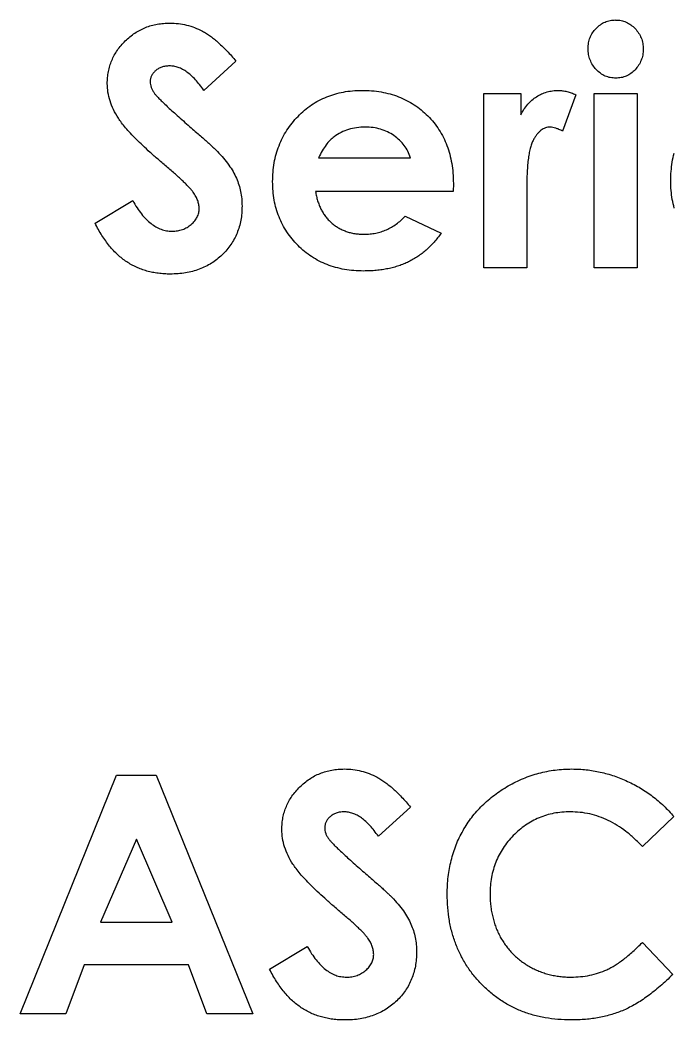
# Model space of a CAD drawing. Extents: x 27 to 155, y 115 to 287.
# Drawn here: x 74.35 to 83.04, y 232.06 to 245.35 of the extents above; entities that cross this region are included whole.
import ezdxf

# ---------------------------------------------------------------- set-up
doc = ezdxf.new("R2010")
doc.units = 0
doc.layers.get('0').update_dxf_attribs({"linetype": 'CONTINUOUS'})

msp = doc.modelspace()

# ---------------------------------------------------------------- linework, layer by layer
at = {"color": 3}
for points in [[(77.217882, 244.808094), (76.791752, 244.418215)], [(80.514997, 244.37751), (81.003462, 244.37751)], [(80.514997, 242.057316), (80.514997, 244.37751)], [(81.003462, 244.37751), (81.003462, 244.091938)], [(81.736153, 244.360972), (81.559341, 243.878234)], [(81.980382, 244.37751), (82.550254, 244.37751)], [(81.980382, 242.057316), (81.980382, 244.37751)], [(82.550254, 244.37751), (82.550254, 242.057316)], [(78.316921, 243.522702), (79.538076, 243.522702)], [(80.107948, 243.182432), (80.105972, 243.074945)], [(81.082964, 243.109926), (81.084939, 242.996716)], [(75.345448, 242.651993), (75.84663, 242.95283)], [(80.10604, 243.074945), (78.276216, 243.074945)], [(81.084869, 242.996716), (81.084869, 242.057316)], [(79.468114, 242.746125), (79.945126, 242.519066)], [(81.084869, 242.057316), (80.514997, 242.057316)], [(82.550254, 242.057316), (81.980382, 242.057316)], [(74.348171, 232.138148), (75.63102, 235.313145)], [(75.63102, 235.313145), (76.159549, 235.313145)], [(76.159549, 235.313145), (77.441761, 232.138148)], [(79.538076, 234.888923), (79.111943, 234.499044)], [(83.038716, 234.762355), (82.620852, 234.362937)], [(75.894966, 234.461517), (75.419227, 233.359301)], [(76.370708, 233.359301), (75.894966, 234.461517)], [(75.419227, 233.359301), (76.370708, 233.359301)], [(77.665639, 232.732821), (78.166821, 233.033659)], [(82.620852, 233.088356), (83.025996, 232.662858)], [(75.202979, 232.789429), (74.956204, 232.138148)], [(76.586317, 232.789429), (75.202979, 232.789429)], [(76.833092, 232.138148), (76.586317, 232.789429)], [(74.956204, 232.138148), (74.348171, 232.138148)], [(77.441761, 232.138148), (76.833092, 232.138148)]]:
    msp.add_lwpolyline(points, dxfattribs=at)
for points in [[(82.124138, 245.326449), (82.145813, 245.335819), (82.16845, 245.343128), (82.191555, 245.347446)], [(82.191555, 245.347446), (82.215403, 245.351905), (82.239728, 245.353175), (82.264061, 245.354445)], [(82.264047, 245.354431), (82.2886, 245.353302), (82.31317, 245.351891), (82.33719, 245.347432)], [(82.33719, 245.347432), (82.360333, 245.343029), (82.382975, 245.335466), (82.404608, 245.325814)], [(75.875267, 245.180165), (75.897449, 245.194868), (75.920408, 245.208438), (75.943957, 245.22087)], [(75.943957, 245.22087), (75.96755, 245.233316), (75.991728, 245.244633), (76.016462, 245.254578)], [(76.016462, 245.254578), (76.041411, 245.264625), (76.066918, 245.273289), (76.092784, 245.280655)], [(76.092784, 245.280655), (76.118946, 245.288106), (76.145506, 245.29423), (76.172289, 245.299085)], [(76.172289, 245.299085), (76.199664, 245.304052), (76.227265, 245.307692), (76.254968, 245.309894)], [(76.254968, 245.309894), (76.283735, 245.312151), (76.312601, 245.312942), (76.341467, 245.313704)], [(76.34145, 245.313726), (76.378858, 245.312315), (76.41627, 245.310904), (76.45339, 245.306727)], [(76.45339, 245.306727), (76.490218, 245.302494), (76.526765, 245.295438), (76.562785, 245.286379)], [(76.562785, 245.286379), (76.599054, 245.277263), (76.634789, 245.266144), (76.669638, 245.25267)], [(76.669638, 245.25267), (76.70513, 245.238954), (76.739699, 245.222839), (76.773306, 245.204969)], [(81.959408, 245.184615), (81.973067, 245.205471), (81.988629, 245.225066), (82.005839, 245.243128)], [(82.005839, 245.243128), (82.023083, 245.261219), (82.041975, 245.277802), (82.062444, 245.292102)], [(82.062444, 245.292102), (82.081748, 245.305593), (82.102463, 245.317051), (82.124138, 245.326449)], [(82.404608, 245.325814), (82.426536, 245.316021), (82.447438, 245.304111), (82.466936, 245.290197)], [(82.466936, 245.290197), (82.487369, 245.275607), (82.506292, 245.258862), (82.523542, 245.240588)], [(82.523542, 245.240588), (82.540983, 245.222103), (82.556725, 245.202085), (82.570608, 245.180802)], [(75.748063, 245.076493), (75.767734, 245.095882), (75.788337, 245.114362), (75.809757, 245.131826)], [(75.809757, 245.131826), (75.830811, 245.148985), (75.852641, 245.165167), (75.875267, 245.180165)], [(76.773306, 245.204969), (76.791002, 245.195543), (76.808446, 245.185665), (76.825461, 245.175076)], [(76.825461, 245.175076), (76.843495, 245.163872), (76.861041, 245.151906), (76.878251, 245.13946)], [(76.878251, 245.13946), (76.896651, 245.126167), (76.91464, 245.112338), (76.93231, 245.098117)], [(76.93231, 245.098117), (76.950937, 245.083103), (76.969205, 245.067657), (76.987008, 245.051689)], [(81.905972, 245.049781), (81.910007, 245.073883), (81.916583, 245.097648), (81.925699, 245.120379)], [(81.925699, 245.120379), (81.934702, 245.142872), (81.94616, 245.164349), (81.959408, 245.184615)], [(82.570608, 245.180802), (82.584098, 245.160116), (82.595839, 245.138243), (82.604951, 245.115293)], [(82.604951, 245.115293), (82.614152, 245.092179), (82.620671, 245.06795), (82.624679, 245.043422)], [(75.601779, 244.885688), (75.614423, 244.908633), (75.628195, 244.930945), (75.643122, 244.952471)], [(75.643122, 244.952471), (75.658362, 244.974456), (75.674796, 244.995639), (75.692093, 245.016072)], [(75.692093, 245.016072), (75.709845, 245.037041), (75.728503, 245.057217), (75.748063, 245.076493)], [(76.987008, 245.051689), (77.006114, 245.034558), (77.024665, 245.016854), (77.042978, 244.998899)], [(77.042978, 244.998899), (77.062367, 244.979905), (77.081456, 244.960624), (77.100221, 244.941021)], [(81.898973, 244.974094), (81.900384, 244.999438), (81.901795, 245.02479), (81.905972, 245.049781)], [(81.905975, 244.895225), (81.901572, 244.921217), (81.900274, 244.947656), (81.898975, 244.974092)], [(82.631667, 244.965825), (82.630256, 244.94003), (82.628844, 244.914255), (82.624668, 244.888866)], [(82.624679, 245.043422), (82.628856, 245.017768), (82.630267, 244.991804), (82.631678, 244.965828)], [(75.541993, 244.743855), (75.549331, 244.768464), (75.558052, 244.792693), (75.568071, 244.81636)], [(75.568071, 244.81636), (75.578089, 244.840039), (75.589378, 244.863167), (75.601779, 244.885688)], [(77.100221, 244.941021), (77.120146, 244.920221), (77.139687, 244.899029), (77.158734, 244.877419)], [(77.158734, 244.877419), (77.178829, 244.854644), (77.19835, 244.831363), (77.217882, 244.808094)], [(81.926323, 244.822719), (81.917151, 244.846172), (81.910151, 244.870499), (81.905975, 244.895225)], [(81.960031, 244.755937), (81.946682, 244.77699), (81.935422, 244.799427), (81.926323, 244.822719)], [(82.60494, 244.818268), (82.595937, 244.795352), (82.58462, 244.773389), (82.571232, 244.752759)], [(82.624668, 244.888866), (82.620604, 244.864793), (82.613915, 244.841063), (82.60494, 244.818268)], [(75.523536, 244.668168), (75.528531, 244.693681), (75.534543, 244.718968), (75.541993, 244.743855)], [(76.15001, 244.679621), (76.138665, 244.669574), (76.128335, 244.658398), (76.118844, 244.646547)], [(76.188807, 244.707617), (76.175035, 244.699518), (76.16194, 244.690204), (76.15001, 244.679621)], [(76.232055, 244.727966), (76.217041, 244.722575), (76.202574, 244.715717), (76.188807, 244.707617)], [(76.281029, 244.740045), (76.264378, 244.737787), (76.247907, 244.733638), (76.232055, 244.727966)], [(76.335091, 244.743855), (76.317001, 244.74329), (76.298916, 244.742726), (76.281029, 244.740045)], [(76.392969, 244.738758), (76.373863, 244.741834), (76.354483, 244.74285), (76.335091, 244.743838)], [(76.450845, 244.72349), (76.431992, 244.730178), (76.41264, 244.735569), (76.392969, 244.738758)], [(76.508723, 244.698061), (76.490096, 244.707911), (76.470753, 244.716434), (76.450845, 244.72349)], [(76.565966, 244.662445), (76.547678, 244.67554), (76.528597, 244.687563), (76.508723, 244.698061)], [(82.007095, 244.695516), (81.989625, 244.714227), (81.973714, 244.734369), (81.960031, 244.755937)], [(82.063703, 244.645269), (82.043185, 244.659944), (82.02437, 244.67703), (82.007095, 244.695516)], [(82.524168, 244.693611), (82.507009, 244.675661), (82.488303, 244.659199), (82.468198, 244.644637)], [(82.571232, 244.752759), (82.557516, 244.731592), (82.541621, 244.711845), (82.524168, 244.693611)], [(75.508268, 244.508529), (75.508832, 244.535707), (75.509679, 244.562894), (75.512078, 244.589939)], [(75.512078, 244.589939), (75.514335, 244.616186), (75.518456, 244.642283), (75.523536, 244.668168)], [(76.082607, 244.574677), (76.080067, 244.56192), (76.079051, 244.54891), (76.078148, 244.535879)], [(76.095956, 244.612204), (76.08986, 244.600379), (76.085316, 244.587679), (76.082607, 244.574677)], [(76.118844, 244.646547), (76.110208, 244.635795), (76.10225, 244.624449), (76.095956, 244.612204)], [(76.622571, 244.616651), (76.604537, 244.632907), (76.585713, 244.648303), (76.565966, 244.662445)], [(76.679177, 244.560681), (76.661086, 244.580126), (76.642296, 244.598888), (76.622571, 244.616651)], [(76.735782, 244.494537), (76.717889, 244.517369), (76.698955, 244.539424), (76.679177, 244.560681)], [(82.126667, 244.609652), (82.104512, 244.619389), (82.083317, 244.631242), (82.063703, 244.645269)], [(82.194722, 244.588034), (82.171382, 244.592465), (82.148545, 244.600029), (82.126667, 244.609652)], [(82.2685, 244.581035), (82.243721, 244.582164), (82.218948, 244.583575), (82.194722, 244.588034)], [(82.340357, 244.588023), (82.316707, 244.58362), (82.292596, 244.582322), (82.268489, 244.581024)], [(82.407139, 244.60902), (82.385803, 244.599453), (82.363287, 244.592284), (82.340357, 244.588023)], [(82.468198, 244.644637), (82.449091, 244.630808), (82.428701, 244.618672), (82.407139, 244.60902)], [(75.517161, 244.394046), (75.511573, 244.431866), (75.509907, 244.470198), (75.508242, 244.508529)], [(76.078139, 244.535877), (76.078704, 244.522669), (76.079268, 244.509461), (76.081328, 244.496445)], [(76.081328, 244.496445), (76.083304, 244.483265), (76.087029, 244.470283), (76.091517, 244.457647)], [(76.091517, 244.457647), (76.096089, 244.444722), (76.101507, 244.432106), (76.108055, 244.420123)], [(76.108055, 244.420123), (76.114885, 244.407593), (76.122928, 244.395739), (76.130943, 244.383869)], [(76.791752, 244.418215), (76.773492, 244.443954), (76.755244, 244.469712), (76.735782, 244.494537)], [(78.646373, 244.396603), (78.685969, 244.403997), (78.725866, 244.409811), (78.765945, 244.413141)], [(78.765945, 244.413141), (78.807369, 244.416584), (78.848986, 244.417403), (78.890605, 244.418221)], [(78.890611, 244.418215), (78.934541, 244.417369), (78.978472, 244.416522), (79.022265, 244.413135)], [(79.022265, 244.413135), (79.064457, 244.409975), (79.106516, 244.404612), (79.148198, 244.397246)], [(81.353271, 244.397227), (81.377457, 244.40431), (81.402123, 244.40987), (81.427049, 244.413116)], [(81.427049, 244.413116), (81.452506, 244.416418), (81.478264, 244.417321), (81.504005, 244.418196)], [(81.504005, 244.418215), (81.522689, 244.417369), (81.541391, 244.416522), (81.559976, 244.414405)], [(81.559976, 244.414405), (81.579223, 244.412148), (81.598378, 244.408846), (81.617216, 244.404245)], [(75.545157, 244.278927), (75.532909, 244.31655), (75.522946, 244.355026), (75.517161, 244.394046)], [(76.130929, 244.383869), (76.138238, 244.37464), (76.14552, 244.36544), (76.153196, 244.356522)], [(76.153196, 244.356522), (76.163159, 244.344922), (76.173742, 244.333831), (76.184359, 244.322813)], [(76.184359, 244.322813), (76.197793, 244.308871), (76.211311, 244.295071), (76.225064, 244.28147)], [(76.225064, 244.28147), (76.241377, 244.265355), (76.25805, 244.249582), (76.274676, 244.233769)], [(78.222785, 244.22423), (78.254276, 244.245764), (78.287022, 244.265505), (78.320733, 244.283378)], [(78.320733, 244.283378), (78.354431, 244.301243), (78.389093, 244.317253), (78.424402, 244.331717)], [(78.424402, 244.331717), (78.459798, 244.346223), (78.495844, 244.359149), (78.532527, 244.369876)], [(78.532527, 244.369876), (78.569939, 244.380798), (78.608013, 244.389434), (78.646373, 244.396603)], [(79.148198, 244.397246), (79.188223, 244.390163), (79.227897, 244.381188), (79.267132, 244.37052)], [(79.267132, 244.37052), (79.305458, 244.360106), (79.343366, 244.348055), (79.380342, 244.333631)], [(79.380342, 244.333631), (79.416585, 244.319491), (79.451934, 244.3031), (79.48656, 244.285292)], [(79.48656, 244.285292), (79.520965, 244.267596), (79.55466, 244.248515), (79.587048, 244.227413)], [(81.096318, 244.233134), (81.113619, 244.25289), (81.132372, 244.271353), (81.152289, 244.288467)], [(81.152289, 244.288467), (81.17196, 244.305372), (81.192754, 244.320962), (81.214618, 244.334895)], [(81.214618, 244.334895), (81.236151, 244.348611), (81.258726, 244.360746), (81.282035, 244.371149)], [(81.282035, 244.371149), (81.305149, 244.381479), (81.32896, 244.390115), (81.353271, 244.397227)], [(81.617216, 244.404245), (81.637282, 244.399335), (81.657023, 244.393041), (81.676367, 244.385788)], [(81.676367, 244.385788), (81.696574, 244.378225), (81.716364, 244.369589), (81.736153, 244.360981)], [(75.59095, 244.163806), (75.573311, 244.20117), (75.557973, 244.23958), (75.545157, 244.278927)], [(75.655187, 244.048688), (75.631142, 244.08549), (75.609732, 244.124052), (75.59095, 244.163806)], [(76.274676, 244.233769), (76.293924, 244.215481), (76.313089, 244.19712), (76.332551, 244.179072)], [(76.332551, 244.179072), (76.35479, 244.158469), (76.377379, 244.138237), (76.399971, 244.118013)], [(78.043428, 244.072857), (78.071142, 244.101164), (78.10029, 244.12806), (78.130564, 244.153632)], [(78.130564, 244.153632), (78.160155, 244.178637), (78.190824, 244.202361), (78.222785, 244.22423)], [(79.587048, 244.227413), (79.619701, 244.206134), (79.65103, 244.182822), (79.68118, 244.158088)], [(79.68118, 244.158088), (79.711719, 244.133027), (79.741051, 244.106532), (79.768951, 244.078586)], [(81.003459, 244.091938), (81.017288, 244.11731), (81.031088, 244.142696), (81.046709, 244.166987)], [(81.046709, 244.166987), (81.061611, 244.190185), (81.078155, 244.212374), (81.096318, 244.233134)], [(75.697802, 243.988267), (75.682986, 244.007966), (75.668669, 244.028049), (75.655187, 244.048688)], [(76.399971, 244.118013), (76.425597, 244.095068), (76.451203, 244.07214), (76.476928, 244.049323)], [(76.476928, 244.049323), (76.505249, 244.024205), (76.533702, 243.99924), (76.562156, 243.974274)], [(77.964563, 243.983813), (77.989371, 244.014765), (78.015682, 244.044519), (78.043428, 244.072857)], [(79.768951, 244.078586), (79.796948, 244.050533), (79.823533, 244.021021), (79.848453, 243.99018)], [(75.751227, 243.921485), (75.732798, 243.943216), (75.71495, 243.965486), (75.697802, 243.988267)], [(75.816102, 243.848979), (75.793947, 243.872657), (75.772199, 243.896745), (75.751227, 243.921485)], [(76.56215, 243.974274), (76.588849, 243.95116), (76.615564, 243.928046), (76.642287, 243.904949)], [(76.642287, 243.904949), (76.666276, 243.884206), (76.690282, 243.863488), (76.714158, 243.842618)], [(77.837995, 243.789193), (77.855437, 243.823491), (77.874856, 243.856799), (77.895873, 243.889049)], [(77.895873, 243.889049), (77.917181, 243.92175), (77.940148, 243.953362), (77.964563, 243.983813)], [(78.715703, 243.897947), (78.681377, 243.88742), (78.647685, 243.87472), (78.61585, 243.858512)], [(78.822556, 243.922105), (78.786426, 243.917195), (78.750733, 243.9087), (78.715703, 243.897947)], [(78.937039, 243.929754), (78.898719, 243.928625), (78.860396, 243.927214), (78.822556, 243.922105)], [(79.041981, 243.922766), (79.007214, 243.927197), (78.972128, 243.928467), (78.937039, 243.929765)], [(79.140564, 243.901768), (79.108325, 243.91142), (79.0753, 243.918532), (79.041981, 243.922766)], [(79.232788, 243.866152), (79.203048, 243.880432), (79.172184, 243.892314), (79.140564, 243.901768)], [(79.848453, 243.99018), (79.872978, 243.959822), (79.895914, 243.92817), (79.917143, 243.895413)], [(79.917143, 243.895413), (79.938423, 243.862559), (79.958009, 243.828594), (79.975656, 243.793652)], [(81.273769, 243.888436), (81.264258, 243.881353), (81.255509, 243.873281), (81.247042, 243.864899)], [(81.302389, 243.906245), (81.292426, 243.900967), (81.282774, 243.895153), (81.273769, 243.888436)], [(81.332282, 243.919594), (81.321981, 243.915953), (81.312046, 243.911353), (81.302389, 243.906245)], [(81.36281, 243.927214), (81.352424, 243.925803), (81.342179, 243.923065), (81.332282, 243.919594)], [(81.395248, 243.929754), (81.384383, 243.929189), (81.373545, 243.928907), (81.36281, 243.927214)], [(81.429592, 243.926579), (81.418247, 243.928272), (81.406732, 243.929119), (81.395248, 243.929768)], [(81.468389, 243.91704), (81.455689, 243.921132), (81.442735, 243.924547), (81.429592, 243.926579)], [(81.51164, 243.900501), (81.497472, 243.906654), (81.483107, 243.912298), (81.468389, 243.91704)], [(81.559341, 243.878234), (81.543536, 243.885882), (81.527732, 243.893502), (81.51164, 243.900501)], [(75.892423, 243.770112), (75.8666, 243.796048), (75.841095, 243.822261), (75.816102, 243.848979)], [(75.979556, 243.684886), (75.950098, 243.712855), (75.921083, 243.741314), (75.892423, 243.770112)], [(76.714158, 243.842618), (76.735409, 243.824019), (76.756582, 243.80533), (76.77776, 243.78665)], [(76.77776, 243.78665), (76.796217, 243.770366), (76.814717, 243.754076), (76.833092, 243.737676)], [(77.790929, 243.682979), (77.804843, 243.719142), (77.820424, 243.754669), (77.837995, 243.789193)], [(78.468931, 243.755484), (78.449543, 243.736406), (78.432324, 243.715135), (78.416142, 243.693155)], [(78.523629, 243.80255), (78.504833, 243.787423), (78.486048, 243.772327), (78.468931, 243.755484)], [(78.61585, 243.858512), (78.583861, 243.842228), (78.553745, 243.822385), (78.523629, 243.802545)], [(79.318014, 243.816543), (79.291005, 243.835311), (79.262453, 243.851917), (79.232788, 243.866152)], [(79.393065, 243.755484), (79.369556, 243.777639), (79.34452, 243.798128), (79.318014, 243.816543)], [(79.455394, 243.686794), (79.436767, 243.711517), (79.415606, 243.734253), (79.393065, 243.755484)], [(79.975656, 243.793652), (79.993521, 243.758301), (80.00939, 243.721951), (80.023358, 243.684892)], [(81.173269, 243.763135), (81.165226, 243.748178), (81.15834, 243.732588), (81.152272, 243.716707)], [(81.196807, 243.801932), (81.188537, 243.789232), (81.180438, 243.776448), (81.173269, 243.763135)], [(81.220965, 243.836279), (81.212244, 243.825357), (81.204455, 243.813673), (81.196807, 243.801932)], [(81.247042, 243.864899), (81.237842, 243.855783), (81.229008, 243.846357), (81.220965, 243.836279)], [(76.078139, 243.593935), (76.044927, 243.62387), (76.011975, 243.654096), (75.979556, 243.684886)], [(76.833092, 243.737676), (76.848868, 243.723593), (76.864591, 243.709397), (76.880158, 243.695063)], [(76.880158, 243.695063), (76.892943, 243.683266), (76.905671, 243.671385), (76.91832, 243.659444)], [(76.91832, 243.659444), (76.928565, 243.649764), (76.938782, 243.640084), (76.948848, 243.630189)], [(76.948848, 243.630189), (76.956327, 243.622823), (76.963722, 243.615372), (76.971116, 243.607922)], [(77.75404, 243.571676), (77.764595, 243.609321), (77.7769, 243.646476), (77.790929, 243.682979)], [(78.36526, 243.615561), (78.347818, 243.585369), (78.332367, 243.554034), (78.316921, 243.522702)], [(78.416142, 243.693155), (78.397769, 243.668179), (78.380723, 243.642322), (78.36526, 243.615561)], [(79.503095, 243.608565), (79.489774, 243.636053), (79.473809, 243.662385), (79.455394, 243.686794)], [(80.023358, 243.684892), (80.037582, 243.647167), (80.049802, 243.608706), (80.060247, 243.569774)], [(81.133815, 243.660102), (81.127634, 243.63806), (81.122272, 243.615781), (81.117925, 243.593319)], [(81.152272, 243.716707), (81.145188, 243.698137), (81.139177, 243.679217), (81.133815, 243.660102)], [(76.187534, 243.497262), (76.150747, 243.529114), (76.114289, 243.561352), (76.078139, 243.593935)], [(76.308379, 243.394226), (76.267965, 243.42842), (76.227553, 243.462611), (76.187534, 243.497262)], [(76.971107, 243.607927), (76.999132, 243.577594), (77.027168, 243.547258), (77.05379, 243.515705)], [(77.05379, 243.515705), (77.078343, 243.486603), (77.1017, 243.456464), (77.123753, 243.425391)], [(77.727313, 243.455284), (77.734397, 243.494479), (77.743287, 243.533333), (77.75404, 243.571676)], [(79.538076, 243.522702), (79.527324, 243.551723), (79.516571, 243.580741), (79.503095, 243.608565)], [(80.060247, 243.569774), (80.071028, 243.529512), (80.07989, 243.488748), (80.086973, 243.447656)], [(81.105846, 243.51636), (81.102008, 243.487576), (81.098452, 243.458759), (81.095658, 243.429862)], [(81.117925, 243.593319), (81.112987, 243.567835), (81.109289, 243.542107), (81.105846, 243.51636)], [(83.01771, 243.465459), (83.024342, 243.505052), (83.032865, 243.544317), (83.043138, 243.583123)], [(76.371986, 243.340163), (76.350904, 243.35831), (76.329642, 243.376274), (76.308385, 243.394226)], [(77.123753, 243.425391), (77.143904, 243.396983), (77.162982, 243.367798), (77.180358, 243.33762)], [(77.711424, 243.332532), (77.714585, 243.373663), (77.719976, 243.414656), (77.727313, 243.455284)], [(80.086973, 243.447656), (80.094311, 243.404897), (80.099702, 243.361787), (80.102862, 243.318545)], [(81.095658, 243.429862), (81.092582, 243.397705), (81.090465, 243.365453), (81.088659, 243.333187)], [(83.003091, 243.342074), (83.006026, 243.383386), (83.01088, 243.424596), (83.01771, 243.465459)], [(76.429227, 243.289919), (76.410318, 243.306853), (76.391225, 243.3236), (76.371986, 243.340163)], [(76.480743, 243.242853), (76.463697, 243.258686), (76.446547, 243.274394), (76.429227, 243.289919)], [(76.526537, 243.199605), (76.51141, 243.21414), (76.496122, 243.228558), (76.480743, 243.242853)], [(77.180358, 243.33762), (77.196501, 243.309596), (77.211174, 243.280716), (77.224244, 243.251122)], [(77.224244, 243.251122), (77.236803, 243.222688), (77.247866, 243.193594), (77.257317, 243.163989)], [(77.706344, 243.204694), (77.707191, 243.247354), (77.708038, 243.290018), (77.711424, 243.332532)], [(80.102862, 243.318545), (80.106193, 243.273271), (80.107068, 243.227856), (80.107942, 243.182438)], [(81.0842, 243.226337), (81.083353, 243.187554), (81.083071, 243.148749), (81.083071, 243.109946)], [(81.088659, 243.333187), (81.086683, 243.297587), (81.085103, 243.261971), (81.0842, 243.226337)], [(82.998011, 243.21296), (82.99914, 243.256036), (82.999986, 243.299108), (83.003091, 243.342074)], [(76.566607, 243.16017), (76.553455, 243.173519), (76.54005, 243.186615), (76.526537, 243.199605)], [(76.600953, 243.123919), (76.589777, 243.136252), (76.578291, 243.148303), (76.566607, 243.16017)], [(76.62895, 243.09148), (76.61989, 243.102515), (76.610549, 243.113324), (76.600953, 243.123919)], [(76.651217, 243.06286), (76.644077, 243.072625), (76.636626, 243.082136), (76.62895, 243.09148)], [(77.257317, 243.163989), (77.266772, 243.134339), (77.274618, 243.104175), (77.280855, 243.073672)], [(77.71143, 243.080028), (77.708128, 243.121478), (77.707225, 243.163083), (77.70635, 243.204688)], [(83.003096, 243.088311), (82.999936, 243.129775), (82.998976, 243.171372), (82.998016, 243.212968)], [(83.018365, 242.968104), (83.011281, 243.007895), (83.006173, 243.048038), (83.003096, 243.088311)], [(75.84663, 242.95283), (75.865143, 242.920665), (75.883637, 242.888498), (75.90387, 242.857428)], [(76.685563, 243.0088), (76.675432, 243.027596), (76.663832, 243.045619), (76.651217, 243.06286)], [(76.709722, 242.954738), (76.702976, 242.973336), (76.694905, 242.99141), (76.685563, 243.0088)], [(76.724341, 242.900675), (76.721236, 242.919048), (76.716072, 242.937141), (76.709722, 242.954738)], [(77.280855, 243.073672), (77.287289, 243.042159), (77.292059, 243.010285), (77.294853, 242.97827)], [(77.294853, 242.97827), (77.297703, 242.945506), (77.298494, 242.912597), (77.299312, 242.879687)], [(77.727319, 242.960456), (77.720038, 243.000026), (77.714591, 243.039952), (77.71143, 243.080028)], [(77.754045, 242.845972), (77.743321, 242.883672), (77.734431, 242.921893), (77.727319, 242.960456)], [(78.276216, 243.074945), (78.279941, 243.053694), (78.283666, 243.032422), (78.288295, 243.011343)], [(78.288295, 243.011343), (78.292754, 242.990995), (78.29806, 242.970827), (78.304184, 242.950922)], [(78.304184, 242.950922), (78.310167, 242.931562), (78.31694, 242.912461), (78.324532, 242.893679)], [(83.044442, 242.853621), (83.033887, 242.89132), (83.025223, 242.929544), (83.018365, 242.968104)], [(75.90387, 242.857428), (75.92244, 242.828932), (75.942433, 242.801356), (75.963656, 242.774745)], [(76.723073, 242.788769), (76.727166, 242.807706), (76.728295, 242.827171), (76.729423, 242.846647)], [(76.729421, 242.846616), (76.728292, 242.864734), (76.727445, 242.88285), (76.724341, 242.900675)], [(77.299292, 242.879687), (77.298728, 242.847621), (77.298163, 242.815554), (77.295482, 242.783649)], [(77.790935, 242.737215), (77.776824, 242.772812), (77.764547, 242.809145), (77.754045, 242.845972)], [(78.324532, 242.893679), (78.33187, 242.875561), (78.339942, 242.85773), (78.34869, 242.840255)], [(78.34869, 242.840255), (78.357298, 242.823124), (78.366583, 242.806312), (78.376687, 242.79001)], [(75.963656, 242.774745), (75.983073, 242.750418), (76.003477, 242.726894), (76.02535, 242.704782)], [(76.02535, 242.704782), (76.045528, 242.684378), (76.066944, 242.665192), (76.089589, 242.647542)], [(76.670273, 242.683824), (76.682973, 242.699601), (76.694149, 242.716593), (76.703346, 242.734706)], [(76.703346, 242.734706), (76.712067, 242.751894), (76.719009, 242.77006), (76.723073, 242.788769)], [(77.282754, 242.692062), (77.277279, 242.662494), (77.270788, 242.633123), (77.262406, 242.604291)], [(77.295482, 242.783649), (77.292942, 242.752955), (77.28837, 242.722407), (77.282754, 242.692062)], [(77.838001, 242.634179), (77.820588, 242.667704), (77.804865, 242.702104), (77.790935, 242.737215)], [(78.376687, 242.79001), (78.386734, 242.773811), (78.397571, 242.7581), (78.409125, 242.742944)], [(78.409125, 242.742944), (78.420725, 242.727733), (78.43303, 242.713094), (78.446015, 242.699059)], [(78.446015, 242.699059), (78.458941, 242.685061), (78.472544, 242.671711), (78.48672, 242.658989)], [(79.348542, 242.640548), (79.369708, 242.655845), (79.390153, 242.67214), (79.4096, 242.689522)], [(79.4096, 242.689522), (79.429836, 242.707613), (79.44897, 242.726863), (79.468114, 242.746128)], [(75.390604, 242.567425), (75.375025, 242.595336), (75.360242, 242.62368), (75.345448, 242.652015)], [(75.43767, 242.48856), (75.421132, 242.514327), (75.405516, 242.540687), (75.390604, 242.567425)], [(76.089589, 242.647542), (76.110558, 242.631173), (76.132614, 242.616156), (76.155733, 242.603021)], [(76.155733, 242.603021), (76.177521, 242.59066), (76.200257, 242.579964), (76.223789, 242.571221)], [(76.223789, 242.571221), (76.246705, 242.562726), (76.270352, 242.556065), (76.294386, 242.552142)], [(76.294386, 242.552142), (76.318319, 242.548219), (76.342598, 242.547006), (76.366892, 242.545792)], [(76.366892, 242.545778), (76.391615, 242.546907), (76.416312, 242.547754), (76.440671, 242.551507)], [(76.440671, 242.551507), (76.463559, 242.555007), (76.486162, 242.560934), (76.508088, 242.568695)], [(76.508088, 242.568695), (76.529255, 242.576174), (76.549806, 242.585402), (76.569147, 242.596691)], [(76.569147, 242.596691), (76.588818, 242.608178), (76.607235, 242.621809), (76.624479, 242.636761)], [(76.624479, 242.636761), (76.641046, 242.651154), (76.656542, 242.666764), (76.670273, 242.683824)], [(77.262406, 242.604291), (77.254221, 242.576238), (77.244259, 242.548679), (77.233148, 242.521609)], [(77.895879, 242.535596), (77.874853, 242.567399), (77.855572, 242.600346), (77.838001, 242.634179)], [(78.48672, 242.658989), (78.500972, 242.646204), (78.515831, 242.634097), (78.53124, 242.622737)], [(78.53124, 242.622737), (78.546396, 242.611561), (78.562076, 242.601091), (78.578306, 242.591572)], [(78.578306, 242.591572), (78.594591, 242.582004), (78.611405, 242.573396), (78.62855, 242.565494)], [(78.62855, 242.565494), (78.645822, 242.557536), (78.663439, 242.550311), (78.68134, 242.543876)], [(79.148198, 242.538771), (79.171989, 242.546306), (79.195315, 242.555365), (79.218158, 242.565497)], [(79.218158, 242.565497), (79.24099, 242.575601), (79.263322, 242.586777), (79.28494, 242.599206)], [(79.28494, 242.599206), (79.306869, 242.611821), (79.328035, 242.625706), (79.348542, 242.640548)], [(75.487279, 242.416055), (75.47012, 242.43979), (75.45348, 242.463908), (75.43767, 242.48856)], [(77.196259, 242.442745), (77.18243, 242.416893), (77.167057, 242.391874), (77.150465, 242.367693)], [(77.233148, 242.521609), (77.222113, 242.494741), (77.209949, 242.468339), (77.196259, 242.442745)], [(77.964569, 242.442739), (77.940129, 242.472499), (77.917116, 242.503465), (77.895879, 242.535596)], [(78.043433, 242.355603), (78.015832, 242.38343), (77.989444, 242.412456), (77.964569, 242.442739)], [(78.68134, 242.543876), (78.699713, 242.537272), (78.718393, 242.531515), (78.73731, 242.526717)], [(78.73731, 242.526717), (78.756812, 242.52175), (78.77657, 242.51777), (78.796459, 242.514638)], [(78.796459, 242.514638), (78.81692, 242.51142), (78.837508, 242.509078), (78.858152, 242.507639)], [(78.858152, 242.507639), (78.879742, 242.506228), (78.901383, 242.505663), (78.923027, 242.505099)], [(78.923047, 242.505073), (78.94918, 242.505638), (78.975297, 242.506484), (79.001276, 242.508883)], [(79.001276, 242.508883), (79.02645, 242.511141), (79.051508, 242.515262), (79.076327, 242.520342)], [(79.076327, 242.520342), (79.100598, 242.525309), (79.124621, 242.53132), (79.148198, 242.538771)], [(79.899335, 242.457372), (79.883869, 242.43756), (79.867695, 242.41829), (79.850996, 242.399494)], [(79.945126, 242.519066), (79.930111, 242.498323), (79.915089, 242.477559), (79.899335, 242.457372)], [(75.538796, 242.348635), (75.520931, 242.370563), (75.503857, 242.39313), (75.487279, 242.416055)], [(75.592223, 242.287579), (75.573681, 242.307278), (75.555881, 242.327668), (75.538796, 242.348635)], [(75.648191, 242.232243), (75.62883, 242.249967), (75.610195, 242.268455), (75.592223, 242.287579)], [(77.097041, 242.29773), (77.077426, 242.274616), (77.056587, 242.252561), (77.034709, 242.231586)], [(77.150465, 242.367693), (77.133842, 242.343478), (77.116028, 242.320116), (77.097041, 242.29773)], [(78.130569, 242.276101), (78.10012, 242.300993), (78.07115, 242.327685), (78.043433, 242.355603)], [(79.747324, 242.295822), (79.729573, 242.280187), (79.711324, 242.265151), (79.692627, 242.250667)], [(79.800114, 242.345434), (79.78304, 242.32836), (79.765449, 242.311785), (79.747324, 242.295822)], [(79.850996, 242.399494), (79.834571, 242.38098), (79.817609, 242.362941), (79.800114, 242.345434)], [(75.706707, 242.182634), (75.686584, 242.198439), (75.667057, 242.214977), (75.648191, 242.232243)], [(75.767128, 242.138749), (75.746384, 242.152521), (75.726282, 242.167242), (75.706707, 242.182634)], [(76.966022, 242.1718), (76.942513, 242.153201), (76.918182, 242.135673), (76.892878, 242.119645)], [(77.034709, 242.231586), (77.01278, 242.21056), (76.989838, 242.190644), (76.966022, 242.1718)], [(78.224699, 242.207411), (78.192173, 242.22869), (78.160649, 242.251514), (78.130569, 242.276101)], [(78.324555, 242.148898), (78.290296, 242.166678), (78.257005, 242.186278), (78.224699, 242.207411)], [(79.575601, 242.172435), (79.555365, 242.160779), (79.534845, 242.14966), (79.513907, 242.139364)], [(79.635387, 242.209324), (79.615913, 242.196314), (79.595904, 242.184122), (79.575601, 242.172435)], [(79.692627, 242.250667), (79.674029, 242.236245), (79.654964, 242.222388), (79.635387, 242.209324)], [(75.830094, 242.10059), (75.808617, 242.112471), (75.787569, 242.125171), (75.767128, 242.138749)], [(75.895604, 242.067516), (75.873336, 242.077648), (75.851501, 242.088739), (75.830094, 242.10059)], [(75.964294, 242.03952), (75.941039, 242.047958), (75.918105, 242.057243), (75.895604, 242.067516)], [(76.035527, 242.016631), (76.011509, 242.023405), (75.987746, 242.031025), (75.964294, 242.03952)], [(76.730693, 242.040143), (76.701498, 242.029362), (76.67174, 242.020105), (76.641652, 242.012175)], [(76.814011, 242.075762), (76.786861, 242.062498), (76.759037, 242.050616), (76.730693, 242.040143)], [(76.892878, 242.119645), (76.86745, 242.103559), (76.841062, 242.088973), (76.814011, 242.075762)], [(78.430134, 242.101196), (78.394106, 242.115138), (78.358848, 242.131103), (78.324555, 242.148898)], [(78.542707, 242.064307), (78.504613, 242.074778), (78.466973, 242.086941), (78.430134, 242.101196)], [(78.661006, 242.037581), (78.621187, 242.044664), (78.58171, 242.053583), (78.542707, 242.064307)], [(78.785666, 242.021692), (78.7439, 242.024852), (78.70227, 242.030243), (78.661006, 242.037581)], [(78.916685, 242.016612), (78.872963, 242.017458), (78.829244, 242.018305), (78.785666, 242.021692)], [(79.083958, 242.024268), (79.056667, 242.021728), (79.029303, 242.019696), (79.001914, 242.018539)], [(79.162825, 242.033807), (79.136635, 242.029941), (79.110324, 242.026808), (79.083958, 242.024268)], [(79.239147, 242.047156), (79.213831, 242.04202), (79.188378, 242.037561), (79.162825, 242.033807)], [(79.31229, 242.064316), (79.288132, 242.05774), (79.2637, 242.052124), (79.239147, 242.047156)], [(79.38225, 242.085934), (79.359136, 242.078088), (79.335836, 242.070722), (79.31229, 242.064316)], [(79.44967, 242.110741), (79.427459, 242.101795), (79.404935, 242.093638), (79.38225, 242.085934)], [(79.513907, 242.139364), (79.492881, 242.129007), (79.471416, 242.119496), (79.44967, 242.110741)], [(76.108667, 241.998823), (76.084086, 242.003847), (76.059682, 242.009802), (76.035527, 242.016631)], [(76.184991, 241.986095), (76.159422, 241.989453), (76.13394, 241.99363), (76.108667, 241.998823)], [(76.264493, 241.978447), (76.237908, 241.979858), (76.211396, 241.982595), (76.184991, 241.986095)], [(76.345903, 241.975907), (76.318753, 241.976471), (76.291595, 241.976753), (76.264493, 241.978447)], [(76.449575, 241.979748), (76.415087, 241.977208), (76.380495, 241.976587), (76.345903, 241.975938)], [(76.548158, 241.991827), (76.51551, 241.986239), (76.482592, 241.982147), (76.449575, 241.979748)], [(76.641652, 242.012175), (76.610805, 242.004019), (76.579609, 241.997217), (76.548158, 241.991827)], [(79.001914, 242.018539), (78.973525, 242.01741), (78.945105, 242.016846), (78.916685, 242.016564)], [(78.412978, 235.361484), (78.43914, 235.368935), (78.465697, 235.375059), (78.49248, 235.379913)], [(78.49248, 235.379913), (78.519855, 235.38488), (78.547457, 235.388521), (78.575162, 235.390722)], [(78.575162, 235.390722), (78.603929, 235.39298), (78.632795, 235.39377), (78.661661, 235.394532)], [(78.661644, 235.394555), (78.699052, 235.393144), (78.736461, 235.391733), (78.773582, 235.387556)], [(78.773582, 235.387556), (78.810412, 235.383323), (78.846957, 235.376267), (78.882977, 235.367208)], [(81.352647, 235.362746), (81.388712, 235.369801), (81.424969, 235.375841), (81.461407, 235.380554)], [(81.461407, 235.380554), (81.497943, 235.385267), (81.534663, 235.388625), (81.571437, 235.390742)], [(81.571437, 235.390742), (81.608924, 235.393), (81.646468, 235.393734), (81.684012, 235.394552)], [(81.683998, 235.394555), (81.716028, 235.393991), (81.748057, 235.393708), (81.780039, 235.392015)], [(81.780039, 235.392015), (81.811687, 235.390322), (81.843287, 235.38781), (81.874803, 235.384395)], [(81.874803, 235.384395), (81.906085, 235.381008), (81.937281, 235.37686), (81.968298, 235.371667)], [(81.968298, 235.371667), (81.999627, 235.366417), (82.030773, 235.360124), (82.061792, 235.353238)], [(78.129948, 235.212654), (78.151002, 235.229813), (78.172832, 235.245996), (78.195461, 235.260993)], [(78.195461, 235.260993), (78.217643, 235.275697), (78.240599, 235.289269), (78.264148, 235.301698)], [(78.264148, 235.301698), (78.287742, 235.314144), (78.31192, 235.325461), (78.336656, 235.335407)], [(78.336656, 235.335407), (78.361605, 235.345454), (78.387109, 235.354118), (78.412978, 235.361484)], [(78.882977, 235.367208), (78.919248, 235.358092), (78.954983, 235.346944), (78.989829, 235.333499)], [(78.989829, 235.333499), (79.025321, 235.319783), (79.059893, 235.303668), (79.0935, 235.285798)], [(79.0935, 235.285798), (79.111196, 235.276372), (79.128637, 235.266494), (79.145652, 235.255905)], [(79.145652, 235.255905), (79.163686, 235.244701), (79.181232, 235.232734), (79.198442, 235.220288)], [(80.937964, 235.222196), (80.970972, 235.238509), (81.004464, 235.253853), (81.038454, 235.26799)], [(81.038454, 235.26799), (81.072344, 235.282072), (81.106732, 235.29497), (81.141491, 235.306787)], [(81.141491, 235.306787), (81.176108, 235.318555), (81.211093, 235.329252), (81.246432, 235.338587)], [(81.246432, 235.338587), (81.281541, 235.347873), (81.317002, 235.355803), (81.352647, 235.362746)], [(82.061792, 235.353238), (82.092724, 235.34638), (82.123531, 235.338929), (82.154017, 235.330349)], [(82.154017, 235.330349), (82.184607, 235.321742), (82.214875, 235.311977), (82.244966, 235.301729)], [(82.244966, 235.301729), (82.275322, 235.291372), (82.3055, 235.280506), (82.335283, 235.268656)], [(82.335283, 235.268656), (82.365537, 235.256605), (82.395385, 235.243538), (82.424959, 235.229859)], [(78.012287, 235.096901), (78.030039, 235.11787), (78.048697, 235.138046), (78.068255, 235.157322)], [(78.068255, 235.157322), (78.087926, 235.17671), (78.108531, 235.19519), (78.129948, 235.212654)], [(79.198442, 235.220288), (79.216843, 235.206996), (79.234832, 235.193167), (79.252504, 235.178946)], [(79.252504, 235.178946), (79.271131, 235.163931), (79.289396, 235.148485), (79.307202, 235.132517)], [(79.307202, 235.132517), (79.326308, 235.115386), (79.344856, 235.097685), (79.363172, 235.079728)], [(80.654302, 235.047927), (80.683334, 235.069827), (80.712999, 235.09087), (80.743343, 235.110893)], [(80.743343, 235.110893), (80.774484, 235.131439), (80.806344, 235.150904), (80.838746, 235.169407)], [(80.838746, 235.169407), (80.871286, 235.187977), (80.904374, 235.205593), (80.937964, 235.222196)], [(82.424959, 235.229859), (82.454575, 235.216171), (82.48392, 235.20189), (82.51273, 235.186608)], [(82.51273, 235.186608), (82.541161, 235.171537), (82.569073, 235.155465), (82.596685, 235.138907)], [(82.596685, 235.138907), (82.62423, 235.122397), (82.65149, 235.105373), (82.678095, 235.08739)], [(77.92197, 234.966517), (77.934614, 234.989462), (77.948386, 235.011774), (77.963313, 235.033299)], [(77.963313, 235.033299), (77.978553, 235.055284), (77.99499, 235.076468), (78.012287, 235.096901)], [(79.363172, 235.079728), (79.382561, 235.060734), (79.401647, 235.041453), (79.420412, 235.021849)], [(79.420412, 235.021849), (79.440337, 235.00105), (79.459878, 234.97986), (79.478926, 234.958248)], [(80.492117, 234.908639), (80.517376, 234.933446), (80.543473, 234.957444), (80.570347, 234.98051)], [(80.570347, 234.98051), (80.597581, 235.003878), (80.625637, 235.026314), (80.654302, 235.047927)], [(82.678095, 235.08739), (82.704765, 235.069356), (82.730772, 235.050371), (82.756324, 235.030785)], [(82.756324, 235.030785), (82.781809, 235.011255), (82.806859, 234.991115), (82.831376, 234.970364)], [(77.862184, 234.824683), (77.869522, 234.849293), (77.878243, 234.873522), (77.888262, 234.897189)], [(77.888262, 234.897189), (77.898281, 234.920868), (77.90957, 234.943996), (77.92197, 234.966517)], [(79.478926, 234.958248), (79.49902, 234.935473), (79.518544, 234.912192), (79.538076, 234.888923)], [(80.419609, 234.832317), (80.442836, 234.858621), (80.467073, 234.884043), (80.492117, 234.908639)], [(82.831376, 234.970364), (82.856126, 234.949395), (82.880355, 234.927819), (82.903881, 234.905489)], [(82.903881, 234.905489), (82.927475, 234.883081), (82.950377, 234.85995), (82.972571, 234.836164)], [(77.832269, 234.670768), (77.834527, 234.697015), (77.838647, 234.723112), (77.843727, 234.748997)], [(77.843727, 234.748997), (77.848722, 234.77451), (77.854734, 234.799797), (77.862184, 234.824683)], [(78.439038, 234.727376), (78.430402, 234.716623), (78.422444, 234.705278), (78.41615, 234.693032)], [(78.470201, 234.76045), (78.458856, 234.750402), (78.448527, 234.739226), (78.439038, 234.727376)], [(78.508998, 234.788446), (78.495226, 234.780346), (78.482159, 234.771033), (78.470201, 234.76045)], [(78.552249, 234.808794), (78.537235, 234.803404), (78.522765, 234.796546), (78.508998, 234.788446)], [(78.601223, 234.820873), (78.584572, 234.818616), (78.568101, 234.814467), (78.552249, 234.808794)], [(78.655283, 234.824683), (78.637192, 234.824119), (78.619107, 234.823554), (78.601223, 234.820873)], [(78.713161, 234.819586), (78.694054, 234.822663), (78.674674, 234.823679), (78.655283, 234.824666)], [(78.771039, 234.804318), (78.752186, 234.811007), (78.732834, 234.816397), (78.713161, 234.819586)], [(78.828917, 234.77889), (78.81029, 234.78874), (78.790944, 234.797263), (78.771039, 234.804318)], [(78.886157, 234.743274), (78.867869, 234.756369), (78.848791, 234.768391), (78.828917, 234.77889)], [(78.942763, 234.69748), (78.924729, 234.713736), (78.905904, 234.729131), (78.886157, 234.743274)], [(80.291771, 234.665679), (80.311131, 234.694788), (80.331561, 234.723162), (80.352829, 234.750905)], [(80.352829, 234.750905), (80.374194, 234.77876), (80.396388, 234.805995), (80.419609, 234.832317)], [(81.247691, 234.745833), (81.215975, 234.732654), (81.184964, 234.71778), (81.154832, 234.70131)], [(81.344366, 234.780177), (81.311589, 234.770356), (81.279289, 234.758954), (81.247691, 234.745833)], [(81.445492, 234.804984), (81.411389, 234.798437), (81.377632, 234.790139), (81.344366, 234.780177)], [(81.551707, 234.819603), (81.516093, 234.81664), (81.480609, 234.811729), (81.445492, 234.804984)], [(81.661739, 234.824683), (81.625017, 234.823554), (81.588294, 234.822708), (81.551707, 234.819603)], [(81.793393, 234.817681), (81.749683, 234.822112), (81.70571, 234.823382), (81.661739, 234.824681)], [(81.921869, 234.796063), (81.879527, 234.805885), (81.836587, 234.813307), (81.793393, 234.817681)], [(82.04653, 234.759812), (82.005661, 234.77412), (81.964062, 234.786284), (81.921869, 234.796063)], [(82.168009, 234.709565), (82.128546, 234.728643), (82.087912, 234.745325), (82.04653, 234.759812)], [(82.286308, 234.644056), (82.24796, 234.66779), (82.208601, 234.689945), (82.168009, 234.709565)], [(82.972571, 234.836164), (82.995093, 234.812006), (83.016911, 234.787199), (83.038716, 234.762386)], [(77.837352, 234.474875), (77.831764, 234.512695), (77.830099, 234.551027), (77.828434, 234.589358)], [(77.828459, 234.589358), (77.829023, 234.616536), (77.82987, 234.643722), (77.832269, 234.670768)], [(78.398333, 234.616705), (78.398898, 234.603497), (78.399462, 234.590289), (78.401522, 234.577273)], [(78.402801, 234.655505), (78.400261, 234.642749), (78.399245, 234.629738), (78.398342, 234.616708)], [(78.401522, 234.577273), (78.403498, 234.564093), (78.407223, 234.551111), (78.411711, 234.538476)], [(78.41615, 234.693032), (78.410054, 234.681207), (78.40551, 234.668507), (78.402801, 234.655505)], [(78.999368, 234.64151), (78.981277, 234.660955), (78.962487, 234.679717), (78.942763, 234.69748)], [(79.055973, 234.575365), (79.03808, 234.598197), (79.019146, 234.620253), (78.999368, 234.64151)], [(79.111943, 234.499044), (79.093684, 234.524783), (79.075435, 234.550541), (79.055973, 234.575365)], [(80.187464, 234.481236), (80.202761, 234.513127), (80.219059, 234.544552), (80.236438, 234.575365)], [(80.236438, 234.575365), (80.253795, 234.606125), (80.272221, 234.636275), (80.291771, 234.665679)], [(80.983108, 234.583011), (80.955648, 234.559728), (80.929367, 234.535033), (80.904241, 234.509232)], [(81.067063, 234.64725), (81.03802, 234.627269), (81.009992, 234.605809), (80.983108, 234.583011)], [(81.154832, 234.70131), (81.124668, 234.684828), (81.095382, 234.666735), (81.067063, 234.64725)], [(82.401427, 234.565189), (82.364382, 234.593354), (82.325882, 234.61955), (82.286308, 234.644056)], [(77.865348, 234.359756), (77.8531, 234.397379), (77.843137, 234.435855), (77.837352, 234.474875)], [(78.411711, 234.538476), (78.416283, 234.52555), (78.421701, 234.512935), (78.428249, 234.500952)], [(78.428249, 234.500952), (78.435079, 234.488421), (78.443122, 234.476568), (78.451137, 234.464698)], [(78.45112, 234.464698), (78.45843, 234.455469), (78.465739, 234.446269), (78.473387, 234.43735)], [(80.144851, 234.384561), (80.157947, 234.417259), (80.172227, 234.44948), (80.187464, 234.481236)], [(80.904241, 234.509232), (80.879095, 234.483409), (80.855081, 234.456462), (80.83237, 234.42846)], [(82.51273, 234.471059), (82.477237, 234.504251), (82.440125, 234.535781), (82.401427, 234.565189)], [(82.620852, 234.362937), (82.585408, 234.399586), (82.54996, 234.436238), (82.51273, 234.471059)], [(77.911142, 234.244635), (77.893503, 234.281998), (77.878164, 234.320412), (77.865348, 234.359756)], [(78.473387, 234.43735), (78.48335, 234.425751), (78.493933, 234.41466), (78.504553, 234.403642)], [(78.504553, 234.403642), (78.517987, 234.3897), (78.531506, 234.375899), (78.545258, 234.362299)], [(78.545258, 234.362299), (78.561571, 234.346184), (78.578244, 234.330411), (78.594867, 234.314598)], [(78.594867, 234.314598), (78.614115, 234.29631), (78.633283, 234.277948), (78.652745, 234.2599)], [(80.108597, 234.283432), (80.119434, 234.317564), (80.131542, 234.351309), (80.144851, 234.384561)], [(80.769406, 234.342597), (80.750243, 234.313443), (80.732664, 234.28326), (80.716617, 234.252283)], [(80.83237, 234.42846), (80.810018, 234.400887), (80.788897, 234.372273), (80.769406, 234.342597)], [(77.975381, 234.129516), (77.951336, 234.166318), (77.929926, 234.204881), (77.911142, 234.244635)], [(78.652745, 234.2599), (78.674984, 234.239298), (78.697571, 234.219066), (78.720163, 234.198841)], [(78.720163, 234.198841), (78.745788, 234.175897), (78.771397, 234.152969), (78.797122, 234.130154)], [(80.055805, 234.072276), (80.062324, 234.108364), (80.070396, 234.144181), (80.079342, 234.179763)], [(80.079342, 234.179763), (80.088091, 234.214598), (80.097715, 234.24921), (80.108597, 234.283432)], [(80.716617, 234.252283), (80.700643, 234.221436), (80.686182, 234.189802), (80.673366, 234.157516)], [(78.017994, 234.069095), (78.003177, 234.088795), (77.988863, 234.108878), (77.975381, 234.129516)], [(78.071418, 234.002313), (78.052989, 234.024073), (78.035142, 234.046314), (78.017994, 234.069095)], [(78.797122, 234.130154), (78.82544, 234.105036), (78.853894, 234.080068), (78.882347, 234.055103)], [(78.882342, 234.055103), (78.90904, 234.031989), (78.935758, 234.008875), (78.962479, 233.985778)], [(80.039916, 233.962243), (80.044205, 233.99907), (80.049229, 234.035813), (80.055805, 234.072276)], [(80.639658, 234.058298), (80.629864, 234.02396), (80.621821, 233.989133), (80.615499, 233.953991)], [(80.673366, 234.157516), (80.660469, 234.125038), (80.649236, 234.091902), (80.639658, 234.058298)], [(78.136293, 233.929808), (78.114138, 233.953486), (78.092393, 233.977574), (78.071418, 234.002313)], [(78.212614, 233.850941), (78.186819, 233.876877), (78.161286, 233.90309), (78.136293, 233.929808)], [(78.962479, 233.985778), (78.986467, 233.965034), (79.010473, 233.944317), (79.034349, 233.923446)], [(79.034349, 233.923446), (79.055601, 233.904848), (79.076773, 233.886159), (79.097951, 233.867479)], [(80.029727, 233.84776), (80.031703, 233.886007), (80.035485, 233.924172), (80.039916, 233.962243)], [(80.615499, 233.953991), (80.609036, 233.917997), (80.60438, 233.881669), (80.601501, 233.845231)], [(78.29975, 233.765715), (78.270292, 233.793683), (78.241277, 233.822143), (78.212614, 233.850941)], [(79.097951, 233.867479), (79.116408, 233.851195), (79.134908, 233.834907), (79.153286, 233.818505)], [(79.153286, 233.818505), (79.169062, 233.804422), (79.184782, 233.790229), (79.20035, 233.775892)], [(79.20035, 233.775892), (79.213134, 233.764095), (79.225862, 233.752214), (79.238512, 233.740276)], [(80.026538, 233.730734), (80.027103, 233.769771), (80.027667, 233.808808), (80.029727, 233.84776)], [(80.601501, 233.845231), (80.598538, 233.807574), (80.597465, 233.769796), (80.596421, 233.732021)], [(78.398333, 233.674763), (78.365119, 233.704699), (78.332166, 233.734925), (78.29975, 233.765715)], [(78.507728, 233.578091), (78.470938, 233.609942), (78.43448, 233.642181), (78.398333, 233.674763)], [(79.238512, 233.740276), (79.248756, 233.730595), (79.259001, 233.720887), (79.26904, 233.711018)], [(79.26904, 233.711018), (79.276519, 233.703652), (79.283913, 233.696201), (79.291307, 233.68875)], [(79.291301, 233.688756), (79.319326, 233.658423), (79.347362, 233.628087), (79.373984, 233.596534)], [(80.03354, 233.551356), (80.029025, 233.611006), (80.027783, 233.67086), (80.026541, 233.730714)], [(80.59641, 233.732006), (80.596692, 233.705478), (80.596974, 233.678977), (80.598385, 233.652504)], [(80.598385, 233.652504), (80.599514, 233.626794), (80.601828, 233.601129), (80.604735, 233.575545)], [(78.62857, 233.475054), (78.588159, 233.509248), (78.547745, 233.54344), (78.507728, 233.578091)], [(79.373984, 233.596534), (79.398537, 233.567431), (79.421894, 233.537293), (79.443944, 233.50622)], [(80.055158, 233.380267), (80.045252, 233.436929), (80.037886, 233.494048), (80.03354, 233.551356)], [(80.604735, 233.575545), (80.607586, 233.550427), (80.611142, 233.525386), (80.615544, 233.500497)], [(78.69218, 233.420995), (78.671098, 233.439142), (78.649836, 233.457102), (78.628579, 233.475054)], [(78.749423, 233.370748), (78.730515, 233.387681), (78.711419, 233.404428), (78.69218, 233.420995)], [(79.443944, 233.50622), (79.464095, 233.477815), (79.483173, 233.448627), (79.500549, 233.418449)], [(79.500549, 233.418449), (79.516692, 233.390424), (79.531368, 233.361545), (79.544435, 233.331951)], [(80.09141, 233.217448), (80.076706, 233.271084), (80.06474, 233.325462), (80.055158, 233.380267)], [(80.615544, 233.500497), (80.619834, 233.476169), (80.624971, 233.451991), (80.630813, 233.427988)], [(80.630813, 233.427988), (80.636514, 233.404507), (80.64292, 233.381176), (80.649891, 233.358028)], [(78.80094, 233.323682), (78.783894, 233.339514), (78.766743, 233.355223), (78.749423, 233.370748)], [(78.846734, 233.280434), (78.831607, 233.294968), (78.816319, 233.309387), (78.80094, 233.323682)], [(78.886801, 233.240999), (78.873649, 233.254348), (78.860244, 233.267443), (78.846734, 233.280434)], [(79.544435, 233.331951), (79.556994, 233.303517), (79.568057, 233.274423), (79.577509, 233.244817)], [(79.577509, 233.244817), (79.586963, 233.215167), (79.594809, 233.185003), (79.601046, 233.154501)], [(80.649891, 233.358028), (80.656805, 233.335112), (80.664312, 233.312353), (80.672779, 233.289973)], [(80.672779, 233.289973), (80.681274, 233.267593), (80.690728, 233.245579), (80.700776, 233.223829)], [(78.921147, 233.204748), (78.909971, 233.217081), (78.898485, 233.229132), (78.886801, 233.240999)], [(78.949144, 233.172312), (78.940084, 233.183347), (78.930743, 233.194156), (78.921147, 233.204748)], [(78.971411, 233.143689), (78.964271, 233.153454), (78.95682, 233.162965), (78.949144, 233.172312)], [(79.005757, 233.089629), (78.995626, 233.108425), (78.984026, 233.126448), (78.971411, 233.143689)], [(79.601046, 233.154501), (79.607509, 233.122988), (79.61225, 233.091114), (79.615044, 233.059098)], [(80.142292, 233.062897), (80.122762, 233.113514), (80.105766, 233.165129), (80.09141, 233.217448)], [(80.700776, 233.223829), (80.71071, 233.202295), (80.72118, 233.181007), (80.732576, 233.160227)], [(80.732576, 233.160227), (80.743865, 233.139625), (80.756085, 233.119536), (80.768828, 233.099803)], [(78.166821, 233.033659), (78.185335, 233.001494), (78.203831, 232.969326), (78.224064, 232.938256)], [(79.029916, 233.035567), (79.02317, 233.054165), (79.015099, 233.072239), (79.005757, 233.089629)], [(79.044535, 232.981504), (79.041458, 232.999877), (79.036266, 233.01797), (79.029916, 233.035567)], [(79.049615, 232.927444), (79.048486, 232.945563), (79.047639, 232.963679), (79.044535, 232.981504)], [(79.615044, 233.059098), (79.617895, 233.026335), (79.618685, 232.993425), (79.619503, 232.960515)], [(80.207166, 232.916613), (80.183205, 232.964297), (80.161508, 233.013113), (80.142292, 233.062897)], [(80.768828, 233.099803), (80.781415, 233.08033), (80.794538, 233.061229), (80.808263, 233.042563)], [(80.808263, 233.042563), (80.821866, 233.024077), (80.836062, 233.006029), (80.850875, 232.9885)], [(80.850875, 232.9885), (80.865692, 232.970974), (80.881155, 232.953942), (80.897304, 232.937619)], [(82.494922, 232.967483), (82.515975, 232.986505), (82.536815, 233.005713), (82.55725, 233.025361)], [(82.55725, 233.025361), (82.578756, 233.046048), (82.599804, 233.067181), (82.620852, 233.088328)], [(78.224064, 232.938256), (78.242606, 232.90976), (78.262627, 232.882185), (78.28385, 232.855574)], [(78.28385, 232.855574), (78.303239, 232.831246), (78.323669, 232.807723), (78.345544, 232.785611)], [(79.023537, 232.815535), (79.032258, 232.832722), (79.039201, 232.850889), (79.043265, 232.869597)], [(79.043265, 232.869597), (79.047357, 232.888535), (79.048486, 232.908002), (79.049615, 232.927476)], [(79.615676, 232.864478), (79.613136, 232.833783), (79.608564, 232.803236), (79.602948, 232.772891)], [(79.619486, 232.960515), (79.618922, 232.928449), (79.618357, 232.896383), (79.615676, 232.864478)], [(80.286033, 232.77796), (80.257227, 232.822667), (80.231062, 232.869078), (80.207166, 232.916613)], [(80.897304, 232.937619), (80.913447, 232.921306), (80.930282, 232.905682), (80.947551, 232.890555)], [(80.947551, 232.890555), (80.964879, 232.875372), (80.982668, 232.860668), (81.000975, 232.84667)], [(81.000975, 232.84667), (81.019574, 232.832446), (81.038723, 232.818955), (81.058218, 232.805965)], [(82.315564, 232.823745), (82.335432, 232.837461), (82.354888, 232.851713), (82.37408, 232.866357)], [(82.37408, 232.866357), (82.394343, 232.881823), (82.414322, 232.89769), (82.433863, 232.914059)], [(82.433863, 232.914059), (82.454606, 232.931415), (82.474847, 232.949356), (82.494922, 232.967483)], [(77.710798, 232.648225), (77.695219, 232.676137), (77.680433, 232.70448), (77.665639, 232.732816)], [(78.345544, 232.785611), (78.365723, 232.765206), (78.387135, 232.746021), (78.40978, 232.728371)], [(78.40978, 232.728371), (78.430778, 232.712002), (78.452805, 232.696985), (78.475927, 232.68385)], [(78.889338, 232.67752), (78.909009, 232.689006), (78.927427, 232.702638), (78.94467, 232.71759)], [(78.94467, 232.71759), (78.961237, 232.731983), (78.976736, 232.747593), (78.990464, 232.764653)], [(78.990464, 232.764653), (79.003164, 232.780429), (79.01434, 232.797422), (79.023537, 232.815535)], [(79.602948, 232.772891), (79.597473, 232.743326), (79.590982, 232.713952), (79.5826, 232.68512)], [(80.380163, 232.648211), (80.346595, 232.689825), (80.314981, 232.733033), (80.286033, 232.77796)], [(81.058218, 232.805965), (81.077946, 232.792813), (81.098057, 232.780198), (81.118639, 232.76844)], [(81.118639, 232.76844), (81.139213, 232.756672), (81.16029, 232.745778), (81.181603, 232.735367)], [(81.181603, 232.735367), (81.202939, 232.724953), (81.224512, 232.715075), (81.246478, 232.706109)], [(82.037626, 232.682552), (82.075074, 232.694885), (82.111833, 232.709335), (82.147656, 232.7258)], [(82.147656, 232.7258), (82.166198, 232.734323), (82.184463, 232.743382), (82.202353, 232.753147)], [(82.202353, 232.753147), (82.221375, 232.763533), (82.239948, 232.774709), (82.258323, 232.78622)], [(82.258323, 232.78622), (82.277684, 232.798328), (82.29679, 232.810774), (82.315564, 232.823745)], [(77.757861, 232.569361), (77.741323, 232.595128), (77.72571, 232.621487), (77.710798, 232.648225)], [(78.475927, 232.68385), (78.497715, 232.671489), (78.520451, 232.660792), (78.54398, 232.652049)], [(78.54398, 232.652049), (78.566896, 232.643554), (78.590544, 232.636894), (78.614578, 232.632971)], [(78.614578, 232.632971), (78.63851, 232.629048), (78.66279, 232.627835), (78.687083, 232.626621)], [(78.687083, 232.626607), (78.711806, 232.627736), (78.736503, 232.628582), (78.760862, 232.632336)], [(78.760862, 232.632336), (78.783778, 232.635836), (78.806353, 232.641762), (78.828279, 232.649523)], [(78.828279, 232.649523), (78.849446, 232.657002), (78.869997, 232.666231), (78.889338, 232.67752)], [(79.553342, 232.602437), (79.542307, 232.57557), (79.530143, 232.549168), (79.516453, 232.523573)], [(79.5826, 232.68512), (79.574415, 232.657067), (79.564453, 232.629508), (79.553342, 232.602437)], [(80.488285, 232.526734), (80.450284, 232.565418), (80.414218, 232.605993), (80.380163, 232.648211)], [(81.246478, 232.706109), (81.268406, 232.697162), (81.29071, 232.689176), (81.31326, 232.681951)], [(81.31326, 232.681951), (81.335951, 232.674669), (81.358881, 232.668206), (81.38195, 232.662223)], [(81.38195, 232.662223), (81.40512, 232.65624), (81.428412, 232.650737), (81.451913, 232.646334)], [(81.451913, 232.646334), (81.475704, 232.641847), (81.499721, 232.638488), (81.523781, 232.635525)], [(81.523781, 232.635525), (81.548306, 232.632505), (81.572907, 232.629937), (81.597559, 232.628526)], [(81.597559, 232.628526), (81.622536, 232.627115), (81.647572, 232.626833), (81.672611, 232.62655)], [(81.672551, 232.626607), (81.71502, 232.627736), (81.757489, 232.629147), (81.799755, 232.632957)], [(81.799755, 232.632957), (81.84053, 232.63671), (81.881119, 232.642976), (81.921234, 232.651386)], [(81.921234, 232.651386), (81.960573, 232.659655), (81.999458, 232.669984), (82.037626, 232.682552)], [(82.940133, 232.580814), (82.912616, 232.555075), (82.88473, 232.529714), (82.85618, 232.505127)], [(83.025996, 232.662861), (82.997517, 232.635373), (82.969038, 232.607867), (82.940133, 232.580814)], [(77.807473, 232.496855), (77.790314, 232.52059), (77.773671, 232.544709), (77.757861, 232.569361)], [(77.85899, 232.429435), (77.841125, 232.451364), (77.824051, 232.47393), (77.807473, 232.496855)], [(79.470662, 232.448522), (79.454039, 232.424307), (79.436225, 232.400945), (79.417235, 232.378562)], [(79.516453, 232.523573), (79.502624, 232.497722), (79.487251, 232.472703), (79.470662, 232.448522)], [(80.607857, 232.416701), (80.566158, 232.45131), (80.526255, 232.488078), (80.488285, 232.526734)], [(82.85618, 232.505127), (82.828917, 232.481646), (82.801034, 232.458851), (82.772862, 232.436437)], [(77.912414, 232.368379), (77.893901, 232.388078), (77.876075, 232.408472), (77.85899, 232.429435)], [(77.968385, 232.313044), (77.949024, 232.330767), (77.930386, 232.349256), (77.912414, 232.368379)], [(78.026898, 232.263435), (78.006804, 232.279239), (77.987248, 232.295778), (77.968385, 232.313044)], [(79.354906, 232.312415), (79.332977, 232.291389), (79.310035, 232.271473), (79.286216, 232.252629)], [(79.417235, 232.378562), (79.39762, 232.355448), (79.376781, 232.333389), (79.354906, 232.312415)], [(80.735698, 232.321299), (80.691454, 232.350836), (80.64879, 232.382727), (80.607857, 232.416701)], [(80.871805, 232.240524), (80.825046, 232.264993), (80.779595, 232.291993), (80.735698, 232.321299)], [(82.61004, 232.317503), (82.583963, 232.300485), (82.557437, 232.284204), (82.530538, 232.268529)], [(82.690815, 232.373473), (82.664399, 232.354113), (82.637475, 232.335404), (82.61004, 232.317503)], [(82.772862, 232.436437), (82.745882, 232.41496), (82.718622, 232.393853), (82.690815, 232.373473)], [(78.087319, 232.219549), (78.066575, 232.233322), (78.046473, 232.248042), (78.026898, 232.263435)], [(78.150285, 232.18139), (78.128808, 232.193272), (78.107763, 232.205972), (78.087319, 232.219549)], [(78.215795, 232.148316), (78.193527, 232.158448), (78.171692, 232.16954), (78.150285, 232.18139)], [(79.213072, 232.200477), (79.187644, 232.184362), (79.161256, 232.169802), (79.134208, 232.156591)], [(79.286216, 232.252629), (79.262707, 232.23403), (79.238376, 232.216501), (79.213072, 232.200477)], [(81.016181, 232.17438), (80.966956, 232.193909), (80.918722, 232.215959), (80.871805, 232.240524)], [(82.374715, 232.189027), (82.348948, 232.177851), (82.322856, 232.167493), (82.296485, 232.157861)], [(82.451674, 232.225281), (82.426415, 232.212384), (82.400735, 232.200305), (82.374715, 232.189027)], [(82.530538, 232.268529), (82.50463, 232.25343), (82.47838, 232.238907), (82.451674, 232.225281)], [(78.284485, 232.12032), (78.26123, 232.128758), (78.238296, 232.138044), (78.215795, 232.148316)], [(78.355718, 232.097432), (78.331701, 232.104205), (78.307938, 232.111825), (78.284485, 232.12032)], [(78.428861, 232.079624), (78.40428, 232.084647), (78.379876, 232.090602), (78.355718, 232.097432)], [(78.505183, 232.066895), (78.479613, 232.070254), (78.454131, 232.074431), (78.428861, 232.079624)], [(78.584685, 232.059275), (78.558099, 232.060686), (78.531587, 232.063424), (78.505183, 232.066895)], [(78.666094, 232.056735), (78.638945, 232.0573), (78.611786, 232.057582), (78.584685, 232.059275)], [(78.769769, 232.060576), (78.735284, 232.058036), (78.700689, 232.057415), (78.666097, 232.056766)], [(78.868352, 232.072655), (78.835704, 232.067067), (78.802786, 232.062975), (78.769769, 232.060576)], [(78.961846, 232.093004), (78.931, 232.084847), (78.899803, 232.078046), (78.868352, 232.072655)], [(79.05089, 232.120972), (79.021692, 232.110191), (78.991937, 232.100962), (78.961846, 232.093004)], [(79.134208, 232.156591), (79.107058, 232.143327), (79.079234, 232.131445), (79.05089, 232.120972)], [(81.168189, 232.122863), (81.116695, 232.137425), (81.065932, 232.15463), (81.016181, 232.17438)], [(81.329101, 232.085974), (81.274897, 232.095654), (81.221157, 232.107874), (81.168189, 232.122863)], [(81.497647, 232.064355), (81.44118, 232.068758), (81.384896, 232.076039), (81.329101, 232.085974)], [(81.675094, 232.056735), (81.615881, 232.058146), (81.556665, 232.059755), (81.497647, 232.064355)], [(81.771769, 232.05866), (81.739568, 232.057249), (81.707332, 232.056967), (81.675094, 232.056685)], [(81.866537, 232.06501), (81.834996, 232.06216), (81.803401, 232.05993), (81.771769, 232.05866)], [(81.957486, 232.075198), (81.927265, 232.07105), (81.896926, 232.067748), (81.866537, 232.06501)], [(82.04653, 232.089817), (82.016973, 232.084201), (81.987286, 232.079291), (81.957486, 232.075198)], [(82.132393, 232.108247), (82.103942, 232.101332), (82.075297, 232.095264), (82.04653, 232.089817)], [(82.216346, 232.131135), (82.188575, 232.122725), (82.160581, 232.115076), (82.132393, 232.108247)], [(82.296485, 232.157861), (82.270041, 232.148209), (82.243298, 232.139319), (82.216346, 232.131135)]]:
    msp.add_open_spline(points, degree=3, dxfattribs=at)

doc.saveas('drawing.dxf')
